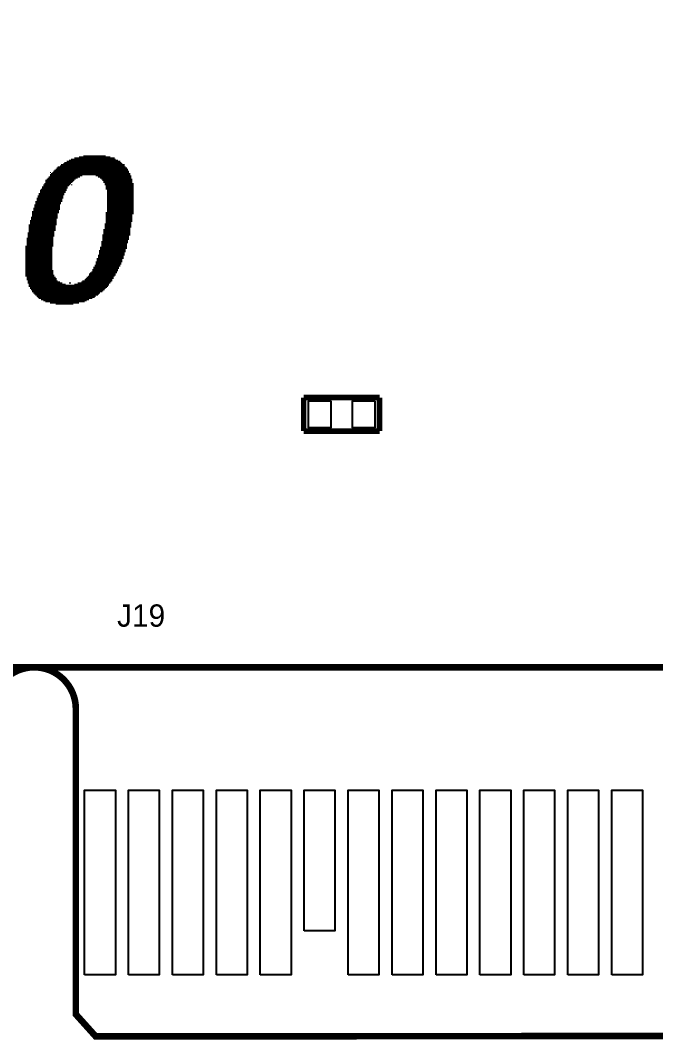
# Model space of a CAD drawing. Extents: x -41 to 160, y -9 to 129.
# Drawn here: x 49.34 to 63.8, y -9.42 to 13.78 of the extents above; entities that cross this region are included whole.
import ezdxf

# ---------------------------------------------------------------- set-up
doc = ezdxf.new("R2010")
doc.units = 0
for name, color, linetype in [('BG_OUTLINE', 7, 'CONTINUOUS'), ('MA_PEN3', 7, 'CONTINUOUS'), ('PG_SILKSCREEN_TOP', 2, 'CONTINUOUS'), ('PIN_TOP', 1, 'CONTINUOUS'), ('RD_SILKSCREEN_TOP', 40, 'CONTINUOUS')]:
    doc.layers.add(name, color=color, linetype=linetype)

msp = doc.modelspace()

# ---------------------------------------------------------------- linework, layer by layer
at = {"layer": 'BG_OUTLINE'}
for points in [[(71.290942, -9.350096), (51.100101, -9.350096), (50.6, -8.849995), (50.6, -1.899996, 1.000004), (48.700106, -1.899996), (48.700106, -8.849995), (48.200005, -9.350096), (38.000102, -9.350096), (37.500001, -8.849995), (37.500001, 1.575003, 1.000005), (33.849996, 1.575003), (33.849996, -4.850003), (25.849986, -4.850003), (25.849986, 3.399917), (7.499985, 3.399917), (7.499985, -4.850003), (-6.571691, -4.850003, -0.401142), (-7.499985, -3.825977), (-7.49996, 110.871787, -0.401142), (-6.475933, 111.800081), (159.221475, 111.800081, -0.401142)], [(48.700106, -1.899996, -1.000004), (50.6, -1.899996)]]:
    msp.add_lwpolyline(points, format="xyb", dxfattribs=at)
for points in [[(50.6, -1.899996), (50.6, -8.849995)], [(50.6, -8.849995), (51.100101, -9.350096)], [(51.100101, -9.350096), (71.290942, -9.350096)]]:
    msp.add_lwpolyline(points, dxfattribs=at)
at = {"layer": 'MA_PEN3', "const_width": 0.0254}
for points in [[(50.67046, 10.67308), (51.38166, 10.67308)], [(50.77206, 10.69848), (51.28006, 10.69848)], [(50.18786, 10.44448), (51.73726, 10.44448)], [(50.23866, 10.46988), (51.71186, 10.46988)], [(50.26406, 10.49528), (51.71186, 10.49528)], [(50.31486, 10.52068), (51.66106, 10.52068)], [(50.34026, 10.54608), (51.63566, 10.54608)], [(50.39106, 10.57148), (51.61026, 10.57148)], [(50.44186, 10.59688), (51.55946, 10.59688)], [(50.49266, 10.62228), (51.50866, 10.62228)], [(50.56886, 10.64768), (51.48326, 10.64768)], [(49.98466, 10.21588), (50.69586, 10.21588)], [(50.01006, 10.31748), (50.03546, 10.31748)], [(50.01006, 10.26668), (51.83886, 10.26668)], [(50.01006, 10.24128), (50.74666, 10.24128)], [(50.03546, 10.29208), (51.83886, 10.29208)], [(50.06086, 10.31748), (51.81346, 10.31748)], [(50.08626, 10.34288), (51.81346, 10.34288)], [(50.11166, 10.36828), (51.78806, 10.36828)], [(50.13706, 10.39368), (51.78806, 10.39368)], [(50.16246, 10.41908), (51.76266, 10.41908)], [(51.05146, 10.24128), (51.86426, 10.24128)], [(51.10226, 10.21588), (51.86426, 10.21588)], [(49.83226, 9.98728), (50.41646, 9.98728)], [(49.85766, 10.03808), (50.46726, 10.03808)], [(49.85766, 10.01268), (50.44186, 10.01268)], [(49.88306, 10.06348), (50.49266, 10.06348)], [(49.90846, 10.13968), (50.56886, 10.13968)], [(49.90846, 10.11428), (50.54346, 10.11428)], [(49.90846, 10.08888), (50.51806, 10.08888)], [(49.93386, 10.16508), (50.59426, 10.16508)], [(49.95926, 10.19048), (50.64506, 10.19048)], [(50.49266, 10.03808), (50.51806, 10.03808)], [(51.15306, 10.19048), (51.86426, 10.19048)], [(51.17846, 10.16508), (51.88966, 10.16508)], [(51.20386, 10.13968), (51.88966, 10.13968)], [(51.22926, 10.11428), (51.88966, 10.11428)], [(51.22926, 10.08888), (51.88966, 10.08888)], [(51.25466, 10.06348), (51.91506, 10.06348)], [(51.25466, 10.03808), (51.91506, 10.03808)], [(51.28006, 10.01268), (51.91506, 10.01268)], [(51.28006, 9.98728), (51.91506, 9.98728)], [(49.70526, 9.73328), (50.31486, 9.73328)], [(49.73066, 9.78408), (50.31486, 9.78408)], [(49.73066, 9.75868), (50.31486, 9.75868)], [(49.75606, 9.83488), (50.34026, 9.83488)], [(49.75606, 9.80948), (50.34026, 9.80948)], [(49.78146, 9.91108), (50.39106, 9.91108)], [(49.78146, 9.88568), (50.36566, 9.88568)], [(49.78146, 9.86028), (50.36566, 9.86028)], [(49.80686, 9.93648), (50.39106, 9.93648)], [(49.83226, 9.96188), (50.41646, 9.96188)], [(51.28006, 9.96188), (51.91506, 9.96188)], [(51.28006, 9.93648), (51.91506, 9.93648)], [(51.30546, 9.91108), (51.91506, 9.91108)], [(51.30546, 9.88568), (51.91506, 9.88568)], [(51.30546, 9.86028), (51.91506, 9.86028)], [(51.30546, 9.83488), (51.91506, 9.83488)], [(51.30546, 9.80948), (51.91506, 9.80948)], [(51.30546, 9.78408), (51.91506, 9.78408)], [(51.30546, 9.75868), (51.91506, 9.75868)], [(51.30546, 9.73328), (51.91506, 9.73328)], [(49.62906, 9.50468), (50.23866, 9.50468)], [(49.65446, 9.58088), (50.23866, 9.58088)], [(49.65446, 9.55548), (50.23866, 9.55548)], [(49.65446, 9.53008), (50.23866, 9.53008)], [(49.67986, 9.65708), (50.28946, 9.65708)], [(49.67986, 9.63168), (50.26406, 9.63168)], [(49.67986, 9.60628), (50.26406, 9.60628)], [(49.70526, 9.70788), (50.28946, 9.70788)], [(49.70526, 9.68248), (50.28946, 9.68248)], [(51.30546, 9.70788), (51.91506, 9.70788)], [(51.30546, 9.68248), (51.91506, 9.68248)], [(51.30546, 9.65708), (51.91506, 9.65708)], [(51.30546, 9.63168), (51.91506, 9.63168)], [(51.30546, 9.60628), (51.91506, 9.60628)], [(51.30546, 9.58088), (51.91506, 9.58088)], [(51.30546, 9.55548), (51.91506, 9.55548)], [(51.30546, 9.53008), (51.91506, 9.53008)], [(51.30546, 9.50468), (51.91506, 9.50468)], [(49.57826, 9.30148), (50.18786, 9.30148)], [(49.57826, 9.27608), (50.18786, 9.27608)], [(49.60366, 9.42848), (50.21326, 9.42848)], [(49.60366, 9.40308), (50.21326, 9.40308)], [(49.60366, 9.37768), (50.18786, 9.37768)], [(49.60366, 9.35228), (50.18786, 9.35228)], [(49.60366, 9.32688), (50.18786, 9.32688)], [(49.62906, 9.47928), (50.23866, 9.47928)], [(49.62906, 9.45388), (50.21326, 9.45388)], [(51.28006, 9.40308), (51.91506, 9.40308)], [(51.28006, 9.37768), (51.91506, 9.37768)], [(51.28006, 9.35228), (51.88966, 9.35228)], [(51.28006, 9.32688), (51.88966, 9.32688)], [(51.28006, 9.30148), (51.88966, 9.30148)], [(51.28006, 9.27608), (51.88966, 9.27608)], [(51.30546, 9.47928), (51.91506, 9.47928)], [(51.30546, 9.45388), (51.91506, 9.45388)], [(51.30546, 9.42848), (51.91506, 9.42848)], [(49.52746, 9.12368), (50.16246, 9.12368)], [(49.52746, 9.09828), (50.13706, 9.09828)], [(49.52746, 9.07288), (50.13706, 9.07288)], [(49.52746, 9.04748), (50.13706, 9.04748)], [(49.55286, 9.22528), (50.16246, 9.22528)], [(49.55286, 9.19988), (50.16246, 9.19988)], [(49.55286, 9.17448), (50.16246, 9.17448)], [(49.55286, 9.14908), (50.16246, 9.14908)], [(49.57826, 9.25068), (50.16246, 9.25068)], [(51.25466, 9.14908), (51.86426, 9.14908)], [(51.25466, 9.12368), (51.86426, 9.12368)], [(51.25466, 9.09828), (51.86426, 9.09828)], [(51.25466, 9.07288), (51.86426, 9.07288)], [(51.25466, 9.04748), (51.83886, 9.04748)], [(51.28006, 9.25068), (51.88966, 9.25068)], [(51.28006, 9.22528), (51.88966, 9.22528)], [(51.28006, 9.19988), (51.88966, 9.19988)], [(51.28006, 9.17448), (51.86426, 9.17448)], [(49.47666, 8.81888), (50.08626, 8.81888)], [(49.50206, 8.94588), (50.11166, 8.94588)], [(49.50206, 8.92048), (50.11166, 8.92048)], [(49.50206, 8.89508), (50.11166, 8.89508)], [(49.50206, 8.86968), (50.11166, 8.86968)], [(49.50206, 8.84428), (50.08626, 8.84428)], [(49.52746, 9.02208), (50.13706, 9.02208)], [(49.52746, 8.99668), (50.13706, 8.99668)], [(49.52746, 8.97128), (50.11166, 8.97128)], [(51.20386, 8.89508), (51.83886, 8.89508)], [(51.20386, 8.86968), (51.81346, 8.86968)], [(51.20386, 8.84428), (51.81346, 8.84428)], [(51.20386, 8.81888), (51.81346, 8.81888)], [(51.22926, 9.02208), (51.83886, 9.02208)], [(51.22926, 8.99668), (51.83886, 8.99668)], [(51.22926, 8.97128), (51.83886, 8.97128)], [(51.22926, 8.94588), (51.83886, 8.94588)], [(51.22926, 8.92048), (51.83886, 8.92048)], [(49.45126, 8.64108), (50.08626, 8.64108)], [(49.45126, 8.61568), (50.06086, 8.61568)], [(49.45126, 8.59028), (50.06086, 8.59028)], [(49.47666, 8.79348), (50.08626, 8.79348)], [(49.47666, 8.76808), (50.08626, 8.76808)], [(49.47666, 8.74268), (50.08626, 8.74268)], [(49.47666, 8.71728), (50.08626, 8.71728)], [(49.47666, 8.69188), (50.08626, 8.69188)], [(49.47666, 8.66648), (50.08626, 8.66648)], [(51.15306, 8.61568), (51.76266, 8.61568)], [(51.15306, 8.59028), (51.76266, 8.59028)], [(51.17846, 8.74268), (51.78806, 8.74268)], [(51.17846, 8.71728), (51.78806, 8.71728)], [(51.17846, 8.69188), (51.76266, 8.69188)], [(51.17846, 8.66648), (51.76266, 8.66648)], [(51.17846, 8.64108), (51.76266, 8.64108)], [(51.20386, 8.79348), (51.81346, 8.79348)], [(51.20386, 8.76808), (51.78806, 8.76808)], [(49.45126, 8.56488), (50.06086, 8.56488)], [(49.45126, 8.53948), (50.06086, 8.53948)], [(49.45126, 8.51408), (50.06086, 8.51408)], [(49.45126, 8.48868), (50.06086, 8.48868)], [(49.45126, 8.46328), (50.06086, 8.46328)], [(49.45126, 8.43788), (50.06086, 8.43788)], [(49.45126, 8.41248), (50.06086, 8.41248)], [(49.45126, 8.38708), (50.06086, 8.38708)], [(49.45126, 8.36168), (50.06086, 8.36168)], [(51.07686, 8.36168), (51.68646, 8.36168)], [(51.10226, 8.43788), (51.71186, 8.43788)], [(51.10226, 8.41248), (51.68646, 8.41248)], [(51.10226, 8.38708), (51.68646, 8.38708)], [(51.12766, 8.53948), (51.73726, 8.53948)], [(51.12766, 8.51408), (51.73726, 8.51408)], [(51.12766, 8.48868), (51.71186, 8.48868)], [(51.12766, 8.46328), (51.71186, 8.46328)], [(51.15306, 8.56488), (51.73726, 8.56488)], [(49.45126, 8.33628), (50.06086, 8.33628)], [(49.45126, 8.31088), (50.06086, 8.31088)], [(49.45126, 8.28548), (50.06086, 8.28548)], [(49.45126, 8.26008), (50.06086, 8.26008)], [(49.45126, 8.23468), (50.06086, 8.23468)], [(49.45126, 8.20928), (50.06086, 8.20928)], [(49.45126, 8.18388), (50.06086, 8.18388)], [(49.45126, 8.15848), (50.06086, 8.15848)], [(49.45126, 8.13308), (50.06086, 8.13308)], [(49.45126, 8.10768), (50.06086, 8.10768)], [(50.97526, 8.10768), (51.55946, 8.10768)], [(51.00066, 8.15848), (51.58486, 8.15848)], [(51.00066, 8.13308), (51.58486, 8.13308)], [(51.02606, 8.20928), (51.61026, 8.20928)], [(51.02606, 8.18388), (51.61026, 8.18388)], [(51.05146, 8.28548), (51.66106, 8.28548)], [(51.05146, 8.26008), (51.63566, 8.26008)], [(51.05146, 8.23468), (51.63566, 8.23468)], [(51.07686, 8.33628), (51.66106, 8.33628)], [(51.07686, 8.31088), (51.66106, 8.31088)], [(49.45126, 8.08228), (50.08626, 8.08228)], [(49.45126, 8.05688), (50.08626, 8.05688)], [(49.45126, 8.03148), (50.08626, 8.03148)], [(49.45126, 8.00608), (50.08626, 8.00608)], [(49.45126, 7.98068), (50.11166, 7.98068)], [(49.45126, 7.95528), (50.11166, 7.95528)], [(49.47666, 7.92988), (50.13706, 7.92988)], [(49.47666, 7.90448), (50.16246, 7.90448)], [(49.47666, 7.87908), (50.16246, 7.87908)], [(50.79746, 7.87908), (51.43246, 7.87908)], [(50.82286, 7.90448), (51.45786, 7.90448)], [(50.84826, 7.92988), (51.45786, 7.92988)], [(50.87366, 7.95528), (51.48326, 7.95528)], [(50.89906, 8.00608), (51.50866, 8.00608)], [(50.89906, 7.98068), (51.50866, 7.98068)], [(50.92446, 8.03148), (51.53406, 8.03148)], [(50.94986, 8.05688), (51.53406, 8.05688)], [(50.97526, 8.08228), (51.55946, 8.08228)], [(49.50206, 7.85368), (50.18786, 7.85368)], [(49.50206, 7.82828), (50.23866, 7.82828)], [(49.50206, 7.80288), (50.28946, 7.80288)], [(49.52746, 7.77748), (50.36566, 7.77748)], [(49.52746, 7.75208), (51.35626, 7.75208)], [(49.52746, 7.72668), (51.33086, 7.72668)], [(49.55286, 7.70128), (51.30546, 7.70128)], [(49.55286, 7.67588), (51.28006, 7.67588)], [(49.57826, 7.65048), (51.25466, 7.65048)], [(50.44186, 7.80288), (50.49266, 7.80288)], [(50.56886, 7.77748), (51.35626, 7.77748)], [(50.64506, 7.80288), (51.38166, 7.80288)], [(50.72126, 7.82828), (51.40706, 7.82828)], [(50.74666, 7.85368), (51.43246, 7.85368)], [(49.60366, 7.62508), (51.22926, 7.62508)], [(49.60366, 7.59968), (51.20386, 7.59968)], [(49.62906, 7.57428), (51.15306, 7.57428)], [(49.65446, 7.54888), (51.12766, 7.54888)], [(49.67986, 7.52348), (51.10226, 7.52348)], [(49.70526, 7.49808), (51.05146, 7.49808)], [(49.73066, 7.47268), (51.02606, 7.47268)], [(49.75606, 7.44728), (50.97526, 7.44728)], [(49.80686, 7.42188), (50.89906, 7.42188)], [(49.85766, 7.39648), (50.84826, 7.39648)], [(49.90846, 7.37108), (50.79746, 7.37108)], [(50.01006, 7.34568), (50.67046, 7.34568)], [(50.13706, 7.32028), (50.54346, 7.32028)]]:
    msp.add_lwpolyline(points, dxfattribs=at)
at = {"layer": 'PG_SILKSCREEN_TOP', "const_width": 0.127}
for points in [[(55.78762, 5.1943), (55.78762, 4.4323)], [(57.51482, 5.1943), (55.78762, 5.1943)], [(57.51482, 4.4323), (57.51482, 5.1943)], [(55.78762, 4.4323), (57.51482, 4.4323)]]:
    msp.add_lwpolyline(points, dxfattribs=at)
at = {"layer": 'PG_SILKSCREEN_TOP', "const_width": 0.150089}
msp.add_lwpolyline([(37.500306, -0.944194), (37.500306, -8.894191), (37.950115, -9.343974), (48.250323, -9.343974), (48.700106, -8.894191), (48.700106, -1.89418, -0.999995), (50.600305, -1.89418), (50.600305, -8.844077), (51.050114, -9.343974), (71.278217, -9.335084), (71.800212, -8.844077), (71.800212, -0.944194), (37.500306, -0.944194)], format="xyb", dxfattribs=at)
at = {"layer": 'PIN_TOP'}
for points in [[(56.40512, 5.1181), (56.40512, 4.5085), (55.89712, 4.5085), (55.89712, 5.1181)], [(57.405321, 5.1181), (57.405321, 4.5085), (56.897321, 4.5085), (56.897321, 5.1181)], [(50.800203, -7.944028), (50.800203, -3.744138), (51.500202, -3.744138), (51.500202, -7.944028)], [(51.800201, -7.944028), (51.800201, -3.744138), (52.5002, -3.744138), (52.5002, -7.944028)], [(52.800199, -7.944028), (52.800199, -3.744138), (53.500198, -3.744138), (53.500198, -7.944028)], [(53.800197, -7.944028), (53.800197, -3.744138), (54.500196, -3.744138), (54.500196, -7.944028)], [(54.800195, -7.944028), (54.800195, -3.744138), (55.500194, -3.744138), (55.500194, -7.944028)], [(55.800193, -6.943928), (55.800193, -3.744036), (56.500192, -3.744036), (56.500192, -6.943928)], [(56.800217, -7.944028), (56.800217, -3.744138), (57.500215, -3.744138), (57.500215, -7.944028)], [(57.800215, -7.944028), (57.800215, -3.744138), (58.500213, -3.744138), (58.500213, -7.944028)], [(58.800213, -7.944028), (58.800213, -3.744138), (59.500211, -3.744138), (59.500211, -7.944028)], [(59.800211, -7.944028), (59.800211, -3.744138), (60.500209, -3.744138), (60.500209, -7.944028)], [(60.800209, -7.944028), (60.800209, -3.744138), (61.500207, -3.744138), (61.500207, -7.944028)], [(61.800207, -7.944028), (61.800207, -3.744138), (62.500205, -3.744138), (62.500205, -7.944028)], [(62.800205, -7.944028), (62.800205, -3.744138), (63.500203, -3.744138), (63.500203, -7.944028)]]:
    msp.add_lwpolyline(points, close=True, dxfattribs=at)

# ---------------------------------------------------------------- texts
at = {"layer": 'RD_SILKSCREEN_TOP'}
msp.add_text('J19', height=0.508, dxfattribs=at).set_placement((51.53881, -0.021184))

doc.saveas('drawing.dxf')
